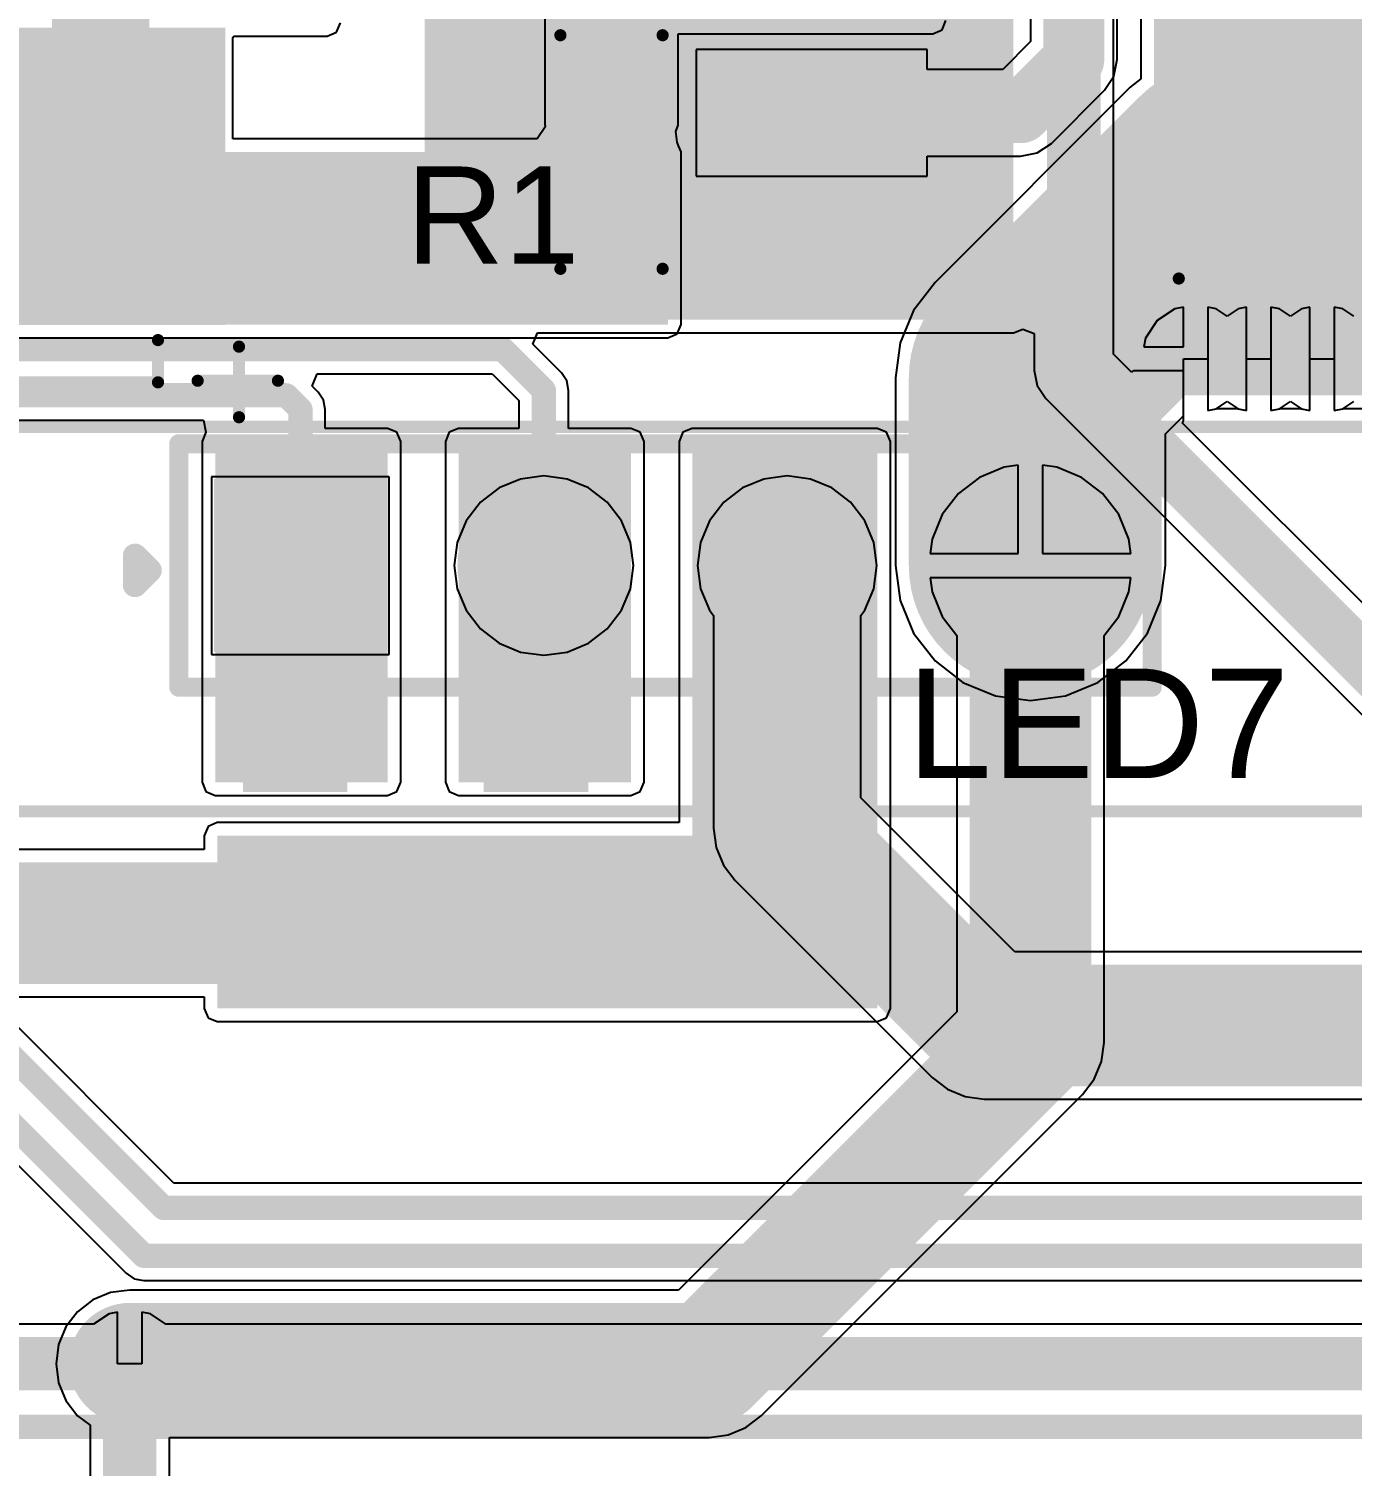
# Model space of a CAD drawing. Header units: millimetres. Extents: x -0.26 to 4.68, y -0.29 to 2.93.
# Drawn here: x 1.983 to 2.527, y 1.85 to 2.441 of the extents above; entities that cross this region are included whole.
import ezdxf

# ---------------------------------------------------------------- set-up
doc = ezdxf.new("R2010")
doc.units = ezdxf.units.MM
doc.header["$MEASUREMENT"] = 0
for name, color, linetype in [('BottomLayer', 5, 'Continuous'), ('BottomPaste', 16, 'Continuous'), ('BottomSolder', 6, 'Continuous'), ('Mechanical1', 6, 'Continuous'), ('MultiLayer', 9, 'Continuous'), ('PadHoleLayer', 156, 'Continuous'), ('TopLayer', 1, 'Continuous'), ('TopOverlay', 2, 'Continuous'), ('TopPaste', 8, 'Continuous'), ('TopSolder', 216, 'Continuous'), ('ViaHoleLayer', 16, 'Continuous')]:
    doc.layers.add(name, color=color, linetype=linetype)
doc.styles.add('Arial', font='', dxfattribs={"height": 0.2})
doc.styles.get('Arial').set_extended_font_data('Arial')

# ---------------------------------------------------------------- blocks, each defined once
blk = doc.blocks.new('DDPAK_31')
at = {"layer": 'TopLayer'}
for points in [[(-0.2126, 0.32648), (0.2126, 0.32648), (0.2126, 0.05128), (-0.2126, 0.05128)], [(-0.15492, -0.14636), (-0.1128, -0.14636), (-0.1128, -0.2314), (-0.15492, -0.2314)], [(-0.08799, -0.14636), (-0.04587, -0.14636), (-0.04587, -0.2314), (-0.08799, -0.2314)], [(-0.02106, -0.14636), (0.02106, -0.14636), (0.02106, -0.2314), (-0.02106, -0.2314)], [(0.04587, -0.14636), (0.08799, -0.14636), (0.08799, -0.2314), (0.04587, -0.2314)], [(0.1128, -0.14636), (0.15492, -0.14636), (0.15492, -0.2314), (0.1128, -0.2314)]]:
    blk.add_hatch(color=1, dxfattribs=at).paths.add_polyline_path(points)
at = {"layer": 'TopPaste'}
for points in [[(-0.2126, 0.32648), (0.2126, 0.32648), (0.2126, 0.05128), (-0.2126, 0.05128)], [(-0.15492, -0.14636), (-0.1128, -0.14636), (-0.1128, -0.2314), (-0.15492, -0.2314)], [(-0.08799, -0.14636), (-0.04587, -0.14636), (-0.04587, -0.2314), (-0.08799, -0.2314)], [(-0.02106, -0.14636), (0.02106, -0.14636), (0.02106, -0.2314), (-0.02106, -0.2314)], [(0.04587, -0.14636), (0.08799, -0.14636), (0.08799, -0.2314), (0.04587, -0.2314)], [(0.1128, -0.14636), (0.15492, -0.14636), (0.15492, -0.2314), (0.1128, -0.2314)]]:
    blk.add_hatch(color=8, dxfattribs=at).paths.add_polyline_path(points)
at = {"layer": 'TopSolder'}
for points in [[(-0.21457, 0.32844), (0.21457, 0.32844), (0.21457, 0.04931), (-0.21457, 0.04931)], [(-0.15689, -0.14439), (-0.11083, -0.14439), (-0.11083, -0.23337), (-0.15689, -0.23337)], [(-0.08996, -0.14439), (-0.0439, -0.14439), (-0.0439, -0.23337), (-0.08996, -0.23337)], [(-0.02303, -0.14439), (0.02303, -0.14439), (0.02303, -0.23337), (-0.02303, -0.23337)], [(0.0439, -0.14439), (0.08996, -0.14439), (0.08996, -0.23337), (0.0439, -0.23337)], [(0.11083, -0.14439), (0.15689, -0.14439), (0.15689, -0.23337), (0.11083, -0.23337)]]:
    blk.add_hatch(color=216, dxfattribs=at).paths.add_polyline_path(points)
at = {"layer": 'TopOverlay'}
for points, const_width in [([(0.202, 0.35), (-0.202, 0.35)], 0.005), ([(-0.202, 0.332), (-0.202, 0.35)], 0.005), ([(0.202, 0.332), (0.202, 0.35)], 0.005), ([(0.202, 0.35), (0.202, 0.35)], 0.005), ([(-0.202, -0.038), (-0.202, 0.047)], 0.005), ([(0.202, -0.038), (0.202, 0.047)], 0.005), ([(0.202, -0.038), (-0.202, -0.038)], 0.005), ([(-0.162, -0.191), (-0.167, -0.186)], 0.01), ([(-0.167, -0.196), (-0.167, -0.186)], 0.01), ([(-0.167, -0.196), (-0.162, -0.191)], 0.01)]:
    blk.add_lwpolyline(points, dxfattribs=dict(at, const_width=const_width))
for points, const_width in [([(-0.20325, 0.35, 1), (-0.20075, 0.35, 1)], 0.0025), ([(-0.20325, 0.35, 1), (-0.20075, 0.35, 1)], 0.0025), ([(0.20075, 0.35, 1), (0.20325, 0.35, 1)], 0.0025), ([(0.20075, 0.35, 1), (0.20325, 0.35, 1)], 0.0025), ([(0.20075, 0.35, 1), (0.20325, 0.35, 1)], 0.0025), ([(0.20075, 0.35, 1), (0.20325, 0.35, 1)], 0.0025), ([(-0.20325, 0.332, 1), (-0.20075, 0.332, 1)], 0.0025), ([(0.20075, 0.332, 1), (0.20325, 0.332, 1)], 0.0025), ([(-0.20325, 0.047, 1), (-0.20075, 0.047, 1)], 0.0025), ([(0.20075, 0.047, 1), (0.20325, 0.047, 1)], 0.0025), ([(-0.20325, -0.038, 1), (-0.20075, -0.038, 1)], 0.0025), ([(-0.20325, -0.038, 1), (-0.20075, -0.038, 1)], 0.0025), ([(0.20075, -0.038, 1), (0.20325, -0.038, 1)], 0.0025), ([(0.20075, -0.038, 1), (0.20325, -0.038, 1)], 0.0025), ([(-0.1695, -0.186, 1), (-0.1645, -0.186, 1)], 0.005), ([(-0.1695, -0.186, 1), (-0.1645, -0.186, 1)], 0.005), ([(-0.1645, -0.191, 1), (-0.1595, -0.191, 1)], 0.005), ([(-0.1645, -0.191, 1), (-0.1595, -0.191, 1)], 0.005), ([(-0.1695, -0.196, 1), (-0.1645, -0.196, 1)], 0.005), ([(-0.1695, -0.196, 1), (-0.1645, -0.196, 1)], 0.005)]:
    blk.add_lwpolyline(points, format="xyb", close=True, dxfattribs=dict(at, const_width=const_width))
blk = doc.blocks.new('R___0603_B_47')
at = {"layer": 'BottomLayer'}
for points in [[(-0.045, -0.0175), (-0.045, 0.0175), (-0.015, 0.0175), (-0.015, -0.0175)], [(0.015, -0.0175), (0.015, 0.0175), (0.045, 0.0175), (0.045, -0.0175)]]:
    blk.add_hatch(color=5, dxfattribs=at).paths.add_polyline_path(points)
at = {"layer": 'BottomPaste'}
for points in [[(-0.045, -0.0175), (-0.045, 0.0175), (-0.015, 0.0175), (-0.015, -0.0175)], [(0.015, -0.0175), (0.015, 0.0175), (0.045, 0.0175), (0.045, -0.0175)]]:
    blk.add_hatch(color=16, dxfattribs=at).paths.add_polyline_path(points)
at = {"layer": 'BottomSolder'}
for points in [[(-0.049, -0.0215), (-0.049, 0.0215), (-0.011, 0.0215), (-0.011, -0.0215)], [(0.011, -0.0215), (0.011, 0.0215), (0.049, 0.0215), (0.049, -0.0215)]]:
    blk.add_hatch(color=6, dxfattribs=at).paths.add_polyline_path(points)
blk = doc.blocks.new('R___0603_B_48')
at = {"layer": 'BottomLayer'}
for points in [[(-0.045, -0.0175), (-0.045, 0.0175), (-0.015, 0.0175), (-0.015, -0.0175)], [(0.015, -0.0175), (0.015, 0.0175), (0.045, 0.0175), (0.045, -0.0175)]]:
    blk.add_hatch(color=5, dxfattribs=at).paths.add_polyline_path(points)
at = {"layer": 'BottomPaste'}
for points in [[(-0.045, -0.0175), (-0.045, 0.0175), (-0.015, 0.0175), (-0.015, -0.0175)], [(0.015, -0.0175), (0.015, 0.0175), (0.045, 0.0175), (0.045, -0.0175)]]:
    blk.add_hatch(color=16, dxfattribs=at).paths.add_polyline_path(points)
at = {"layer": 'BottomSolder'}
for points in [[(-0.049, -0.0215), (-0.049, 0.0215), (-0.011, 0.0215), (-0.011, -0.0215)], [(0.011, -0.0215), (0.011, 0.0215), (0.049, 0.0215), (0.049, -0.0215)]]:
    blk.add_hatch(color=6, dxfattribs=at).paths.add_polyline_path(points)
blk = doc.blocks.new('R___0603_82')
at = {"layer": 'TopLayer'}
for points in [[(-0.015, 0.0175), (-0.015, -0.0175), (-0.045, -0.0175), (-0.045, 0.0175)], [(0.045, 0.0175), (0.045, -0.0175), (0.015, -0.0175), (0.015, 0.0175)]]:
    blk.add_hatch(color=1, dxfattribs=at).paths.add_polyline_path(points)
at = {"layer": 'TopPaste'}
for points in [[(-0.015, 0.0175), (-0.015, -0.0175), (-0.045, -0.0175), (-0.045, 0.0175)], [(0.045, 0.0175), (0.045, -0.0175), (0.015, -0.0175), (0.015, 0.0175)]]:
    blk.add_hatch(color=8, dxfattribs=at).paths.add_polyline_path(points)
at = {"layer": 'TopSolder'}
for points in [[(-0.011, 0.0215), (-0.011, -0.0215), (-0.049, -0.0215), (-0.049, 0.0215)], [(0.049, 0.0215), (0.049, -0.0215), (0.011, -0.0215), (0.011, 0.0215)]]:
    blk.add_hatch(color=216, dxfattribs=at).paths.add_polyline_path(points)
at = {"layer": 'TopOverlay', "const_width": 0.005}
for points in [[(0.048, 0.021), (-0.048, 0.021)], [(-0.048, -0.021), (-0.048, 0.021)], [(0.048, -0.021), (0.048, 0.021)], [(0.048, -0.021), (-0.048, -0.021)]]:
    blk.add_lwpolyline(points, dxfattribs=at)
at = {"layer": 'TopOverlay', "const_width": 0.0025}
for points in [[(-0.04925, 0.021, 1), (-0.04675, 0.021, 1)], [(-0.04925, 0.021, 1), (-0.04675, 0.021, 1)], [(0.04675, 0.021, 1), (0.04925, 0.021, 1)], [(0.04675, 0.021, 1), (0.04925, 0.021, 1)], [(-0.04925, -0.021, 1), (-0.04675, -0.021, 1)], [(-0.04925, -0.021, 1), (-0.04675, -0.021, 1)], [(0.04675, -0.021, 1), (0.04925, -0.021, 1)], [(0.04675, -0.021, 1), (0.04925, -0.021, 1)]]:
    blk.add_lwpolyline(points, format="xyb", close=True, dxfattribs=at)
blk = doc.blocks.new('ZIO_101954_95')
at = {"layer": 'BottomLayer'}
blk.add_hatch(color=5, dxfattribs=at).paths.add_polyline_path([(-0.1815, 0.0315), (-0.1185, 0.0315), (-0.1185, -0.0315), (-0.1815, -0.0315)])
h = blk.add_hatch(color=5, dxfattribs=at)
edge = h.paths.add_edge_path()
edge.add_arc((-0.05, 0), 0.0315, 0, 360)
h = blk.add_hatch(color=5, dxfattribs=at)
edge = h.paths.add_edge_path()
edge.add_arc((0.05, 0), 0.0315, 0, 360)
h = blk.add_hatch(color=5, dxfattribs=at)
edge = h.paths.add_edge_path()
edge.add_arc((0.15, 0), 0.0315, 0, 360)
at = {"layer": 'BottomSolder'}
blk.add_hatch(color=6, dxfattribs=at).paths.add_polyline_path([(-0.1855, 0.0355), (-0.1145, 0.0355), (-0.1145, -0.0355), (-0.1855, -0.0355)])
h = blk.add_hatch(color=6, dxfattribs=at)
edge = h.paths.add_edge_path()
edge.add_arc((-0.05, 0), 0.0355, 0, 360)
h = blk.add_hatch(color=6, dxfattribs=at)
edge = h.paths.add_edge_path()
edge.add_arc((0.05, 0), 0.0355, 0, 360)
h = blk.add_hatch(color=6, dxfattribs=at)
edge = h.paths.add_edge_path()
edge.add_arc((0.15, 0), 0.0355, 0, 360)
at = {"layer": 'MultiLayer'}
blk.add_hatch(color=9, dxfattribs=at).paths.add_polyline_path([(-0.1815, 0.0315), (-0.1185, 0.0315), (-0.1185, -0.0315), (-0.1815, -0.0315)])
h = blk.add_hatch(color=9, dxfattribs=at)
edge = h.paths.add_edge_path()
edge.add_arc((-0.05, 0), 0.0315, 0, 360)
h = blk.add_hatch(color=9, dxfattribs=at)
edge = h.paths.add_edge_path()
edge.add_arc((0.05, 0), 0.0315, 0, 360)
h = blk.add_hatch(color=9, dxfattribs=at)
edge = h.paths.add_edge_path()
edge.add_arc((0.15, 0), 0.0315, 0, 360)
at = {"layer": 'PadHoleLayer'}
h = blk.add_hatch(color=156, dxfattribs=at)
edge = h.paths.add_edge_path()
edge.add_arc((-0.15, 0), 0.0187, 0, 360)
h = blk.add_hatch(color=156, dxfattribs=at)
edge = h.paths.add_edge_path()
edge.add_arc((-0.05, 0), 0.0187, 0, 360)
h = blk.add_hatch(color=156, dxfattribs=at)
edge = h.paths.add_edge_path()
edge.add_arc((0.05, 0), 0.0187, 0, 360)
h = blk.add_hatch(color=156, dxfattribs=at)
edge = h.paths.add_edge_path()
edge.add_arc((0.15, 0), 0.0187, 0, 360)
at = {"layer": 'TopLayer'}
blk.add_hatch(color=1, dxfattribs=at).paths.add_polyline_path([(-0.1815, 0.0315), (-0.1185, 0.0315), (-0.1185, -0.0315), (-0.1815, -0.0315)])
h = blk.add_hatch(color=1, dxfattribs=at)
edge = h.paths.add_edge_path()
edge.add_arc((-0.05, 0), 0.0315, 0, 360)
h = blk.add_hatch(color=1, dxfattribs=at)
edge = h.paths.add_edge_path()
edge.add_arc((0.05, 0), 0.0315, 0, 360)
h = blk.add_hatch(color=1, dxfattribs=at)
edge = h.paths.add_edge_path()
edge.add_arc((0.15, 0), 0.0315, 0, 360)
at = {"layer": 'TopSolder'}
blk.add_hatch(color=216, dxfattribs=at).paths.add_polyline_path([(-0.1855, 0.0355), (-0.1145, 0.0355), (-0.1145, -0.0355), (-0.1855, -0.0355)])
h = blk.add_hatch(color=216, dxfattribs=at)
edge = h.paths.add_edge_path()
edge.add_arc((-0.05, 0), 0.0355, 0, 360)
h = blk.add_hatch(color=216, dxfattribs=at)
edge = h.paths.add_edge_path()
edge.add_arc((0.05, 0), 0.0355, 0, 360)
h = blk.add_hatch(color=216, dxfattribs=at)
edge = h.paths.add_edge_path()
edge.add_arc((0.15, 0), 0.0355, 0, 360)
at = {"layer": 'Mechanical1', "const_width": 0.005}
blk.add_lwpolyline([(-0.719, 0.057), (0.719, 0.057)], dxfattribs=at)
at = {"layer": 'TopOverlay'}
for points, const_width in [([(-0.2, 0.05), (0.2, 0.05)], 0.00787), ([(-0.2, -0.05), (-0.2, 0.05)], 0.00787), ([(0.2, -0.05), (0.2, 0.05)], 0.00787), ([(-0.218, -0.008), (-0.218, 0.004)], 0.01), ([(-0.218, 0.004), (-0.212, -0.002)], 0.01), ([(-0.218, -0.008), (-0.212, -0.002)], 0.01), ([(-0.2, -0.05), (0.2, -0.05)], 0.00787), ([(-0.156, -0.066), (-0.15, -0.06)], 0.01), ([(-0.15, -0.06), (-0.144, -0.066)], 0.01), ([(-0.156, -0.066), (-0.144, -0.066)], 0.01)]:
    blk.add_lwpolyline(points, dxfattribs=dict(at, const_width=const_width))
for points, const_width in [([(-0.20197, 0.05, 1), (-0.19803, 0.05, 1)], 0.00394), ([(-0.20197, 0.05, 1), (-0.19803, 0.05, 1)], 0.00394), ([(0.19803, 0.05, 1), (0.20197, 0.05, 1)], 0.00394), ([(0.19803, 0.05, 1), (0.20197, 0.05, 1)], 0.00394), ([(-0.2205, 0.004, 1), (-0.2155, 0.004, 1)], 0.005), ([(-0.2205, 0.004, 1), (-0.2155, 0.004, 1)], 0.005), ([(-0.2145, -0.002, 1), (-0.2095, -0.002, 1)], 0.005), ([(-0.2145, -0.002, 1), (-0.2095, -0.002, 1)], 0.005), ([(-0.2205, -0.008, 1), (-0.2155, -0.008, 1)], 0.005), ([(-0.2205, -0.008, 1), (-0.2155, -0.008, 1)], 0.005), ([(-0.20197, -0.05, 1), (-0.19803, -0.05, 1)], 0.00394), ([(-0.20197, -0.05, 1), (-0.19803, -0.05, 1)], 0.00394), ([(0.19803, -0.05, 1), (0.20197, -0.05, 1)], 0.00394), ([(0.19803, -0.05, 1), (0.20197, -0.05, 1)], 0.00394), ([(-0.1525, -0.06, 1), (-0.1475, -0.06, 1)], 0.005), ([(-0.1525, -0.06, 1), (-0.1475, -0.06, 1)], 0.005), ([(-0.1585, -0.066, 1), (-0.1535, -0.066, 1)], 0.005), ([(-0.1585, -0.066, 1), (-0.1535, -0.066, 1)], 0.005), ([(-0.1465, -0.066, 1), (-0.1415, -0.066, 1)], 0.005), ([(-0.1465, -0.066, 1), (-0.1415, -0.066, 1)], 0.005)]:
    blk.add_lwpolyline(points, format="xyb", close=True, dxfattribs=dict(at, const_width=const_width))
blk = doc.blocks.new('1_5_____RGB_OLED_97')
at = {"layer": 'Mechanical1', "const_width": 0.005}
blk.add_lwpolyline([(0.74, 0.11), (0.74, -1.666)], dxfattribs=at)
blk = doc.blocks.new('C____D_193')
at = {"layer": 'TopLayer'}
for points in [[(-0.16732, 0.05709), (-0.07283, 0.05709), (-0.07283, -0.05709), (-0.16732, -0.05709)], [(0.07283, 0.05709), (0.16732, 0.05709), (0.16732, -0.05709), (0.07283, -0.05709)]]:
    blk.add_hatch(color=1, dxfattribs=at).paths.add_polyline_path(points)
at = {"layer": 'TopPaste'}
for points in [[(-0.16732, 0.05709), (-0.07283, 0.05709), (-0.07283, -0.05709), (-0.16732, -0.05709)], [(0.07283, 0.05709), (0.16732, 0.05709), (0.16732, -0.05709), (0.07283, -0.05709)]]:
    blk.add_hatch(color=8, dxfattribs=at).paths.add_polyline_path(points)
at = {"layer": 'TopSolder'}
for points in [[(-0.17132, 0.06109), (-0.06883, 0.06109), (-0.06883, -0.06109), (-0.17132, -0.06109)], [(0.06883, 0.06109), (0.17132, 0.06109), (0.17132, -0.06109), (0.06883, -0.06109)]]:
    blk.add_hatch(color=216, dxfattribs=at).paths.add_polyline_path(points)
at = {"layer": 'TopOverlay', "const_width": 0.005}
for points in [[(-0.177, 0.099), (-0.177, 0.07)], [(-0.16, 0.084), (-0.193, 0.084)], [(-0.1437, 0.08465), (-0.1437, 0.0673)], [(0.1437, 0.08465), (-0.1437, 0.08465)], [(0.1437, 0.08465), (0.1437, 0.0673)], [(-0.1437, -0.0673), (-0.1437, -0.08465)], [(0.1437, -0.0673), (0.1437, -0.08465)], [(0.1437, -0.08465), (-0.1437, -0.08465)]]:
    blk.add_lwpolyline(points, dxfattribs=at)
at = {"layer": 'TopOverlay', "const_width": 0.0025}
for points in [[(-0.17825, 0.099, 1), (-0.17575, 0.099, 1)], [(-0.19425, 0.084, 1), (-0.19175, 0.084, 1)], [(-0.16125, 0.084, 1), (-0.15875, 0.084, 1)], [(-0.14495, 0.08465, 1), (-0.14245, 0.08465, 1)], [(-0.14495, 0.08465, 1), (-0.14245, 0.08465, 1)], [(0.14245, 0.08465, 1), (0.14495, 0.08465, 1)], [(0.14245, 0.08465, 1), (0.14495, 0.08465, 1)], [(-0.17825, 0.07, 1), (-0.17575, 0.07, 1)], [(-0.14495, 0.0673, 1), (-0.14245, 0.0673, 1)], [(0.14245, 0.0673, 1), (0.14495, 0.0673, 1)], [(-0.14495, -0.0673, 1), (-0.14245, -0.0673, 1)], [(0.14245, -0.0673, 1), (0.14495, -0.0673, 1)], [(-0.14495, -0.08465, 1), (-0.14245, -0.08465, 1)], [(-0.14495, -0.08465, 1), (-0.14245, -0.08465, 1)], [(0.14245, -0.08465, 1), (0.14495, -0.08465, 1)], [(0.14245, -0.08465, 1), (0.14495, -0.08465, 1)]]:
    blk.add_lwpolyline(points, format="xyb", close=True, dxfattribs=at)

msp = doc.modelspace()

# ---------------------------------------------------------------- hatches: boundary and pattern name
at = {"layer": 'BottomLayer'}
for points in [[(2.146, 2.321), (2.388, 2.321), (2.388, 2.556), (2.146, 2.556)], [(2.06, 2.13095), (2.13082, 2.13095), (2.13082, 2.27095), (2.06, 2.27095)], [(2.16, 2.13095), (2.23082, 2.13095), (2.23082, 2.27095), (2.16, 2.27095)], [(2.256, 2.05495), (2.332, 2.05495), (2.332, 2.27095), (2.256, 2.27095)], [(2.06082, 2.038), (2.332, 2.038), (2.332, 2.10895), (2.06082, 2.10895)]]:
    msp.add_hatch(color=5, dxfattribs=at).paths.add_polyline_path(points)
h = msp.add_hatch(color=5, dxfattribs=at)
edge = h.paths.add_edge_path()
edge.add_arc((2.46282, 2.30495), 0.01181, 0, 360)
h = msp.add_hatch(color=5, dxfattribs=at)
edge = h.paths.add_edge_path()
edge.add_arc((2.48882, 2.30495), 0.01181, 0, 360)
h = msp.add_hatch(color=5, dxfattribs=at)
edge = h.paths.add_edge_path()
edge.add_arc((2.51482, 2.30495), 0.01181, 0, 360)
h = msp.add_hatch(color=5, dxfattribs=at)
edge = h.paths.add_edge_path()
edge.add_arc((2.02482, 1.89195), 0.01181, 0, 360)
at = {"layer": 'BottomSolder'}
h = msp.add_hatch(color=6, dxfattribs=at)
edge = h.paths.add_edge_path()
edge.add_arc((2.46282, 2.30495), 0.00591, 0, 360)
h = msp.add_hatch(color=6, dxfattribs=at)
edge = h.paths.add_edge_path()
edge.add_arc((2.48882, 2.30495), 0.00591, 0, 360)
h = msp.add_hatch(color=6, dxfattribs=at)
edge = h.paths.add_edge_path()
edge.add_arc((2.51482, 2.30495), 0.00591, 0, 360)
h = msp.add_hatch(color=6, dxfattribs=at)
edge = h.paths.add_edge_path()
edge.add_arc((2.02482, 1.89195), 0.00591, 0, 360)
at = {"layer": 'TopLayer'}
for points in [[(2.44582, 2.29), (2.82182, 2.29), (2.82182, 2.79895), (2.44582, 2.79895)], [(2.20082, 2.40095), (2.24482, 2.40095), (2.24482, 2.46395), (2.20082, 2.46395)], [(2.06182, 2.43695), (1.909, 2.43695), (1.909, 2.32295), (2.06182, 2.32295)], [(1.909, 2.319), (2.246, 2.319), (2.246, 2.39), (1.909, 2.39)]]:
    msp.add_hatch(color=1, dxfattribs=at).paths.add_polyline_path(points)
h = msp.add_hatch(color=1, dxfattribs=at)
edge = h.paths.add_edge_path()
edge.add_arc((2.46282, 2.30495), 0.01181, 0, 360)
h = msp.add_hatch(color=1, dxfattribs=at)
edge = h.paths.add_edge_path()
edge.add_arc((2.48882, 2.30495), 0.01181, 0, 360)
h = msp.add_hatch(color=1, dxfattribs=at)
edge = h.paths.add_edge_path()
edge.add_arc((2.51482, 2.30495), 0.01181, 0, 360)
h = msp.add_hatch(color=1, dxfattribs=at)
edge = h.paths.add_edge_path()
edge.add_arc((2.02482, 1.89195), 0.01181, 0, 360)
at = {"layer": 'TopSolder'}
h = msp.add_hatch(color=216, dxfattribs=at)
edge = h.paths.add_edge_path()
edge.add_arc((2.46282, 2.30495), 0.00591, 0, 360)
h = msp.add_hatch(color=216, dxfattribs=at)
edge = h.paths.add_edge_path()
edge.add_arc((2.48882, 2.30495), 0.00591, 0, 360)
h = msp.add_hatch(color=216, dxfattribs=at)
edge = h.paths.add_edge_path()
edge.add_arc((2.51482, 2.30495), 0.00591, 0, 360)
h = msp.add_hatch(color=216, dxfattribs=at)
edge = h.paths.add_edge_path()
edge.add_arc((2.02482, 1.89195), 0.00591, 0, 360)
at = {"layer": 'ViaHoleLayer'}
h = msp.add_hatch(color=16, dxfattribs=at)
edge = h.paths.add_edge_path()
edge.add_arc((2.46282, 2.30495), 0.00591, 0, 360)
h = msp.add_hatch(color=16, dxfattribs=at)
edge = h.paths.add_edge_path()
edge.add_arc((2.48882, 2.30495), 0.00591, 0, 360)
h = msp.add_hatch(color=16, dxfattribs=at)
edge = h.paths.add_edge_path()
edge.add_arc((2.51482, 2.30495), 0.00591, 0, 360)
h = msp.add_hatch(color=16, dxfattribs=at)
edge = h.paths.add_edge_path()
edge.add_arc((2.02482, 1.89195), 0.00591, 0, 360)

# ---------------------------------------------------------------- linework, layer by layer
at = {"layer": 'BottomLayer'}
for p, q in [((2.42914, 2.30693), (2.42914, 2.46979)), ((2.45431, 2.32549), (2.4471, 2.32067)), ((2.45782, 2.32619), (2.45431, 2.32549)), ((2.45782, 2.30995), (2.45782, 2.32619)), ((2.47133, 2.32549), (2.46782, 2.32619)), ((2.46782, 2.32619), (2.46782, 2.30495)), ((2.47582, 2.32249), (2.47133, 2.32549)), ((2.48031, 2.32549), (2.47582, 2.32249)), ((2.48382, 2.32619), (2.48031, 2.32549)), ((2.48382, 2.30495), (2.48382, 2.32619)), ((2.49733, 2.32549), (2.49382, 2.32619)), ((2.49382, 2.32619), (2.49382, 2.30495)), ((2.50182, 2.32249), (2.49733, 2.32549)), ((2.50631, 2.32549), (2.50182, 2.32249)), ((2.50982, 2.32619), (2.50631, 2.32549)), ((2.50982, 2.30495), (2.50982, 2.32619)), ((2.52333, 2.32549), (2.51982, 2.32619)), ((2.51982, 2.32619), (2.51982, 2.30495)), ((2.52782, 2.32249), (2.52333, 2.32549)), ((2.388, 2.31559), (2.39183, 2.31717)), ((2.39183, 2.31717), (2.39651, 2.31541)), ((2.4471, 2.32067), (2.44228, 2.31346)), ((2.19045, 2.31097), (2.19236, 2.31559)), ((2.20221, 2.29921), (2.19045, 2.31097)), ((2.19236, 2.31559), (2.388, 2.31559)), ((2.39651, 2.31541), (2.39651, 2.30018)), ((2.44228, 2.31346), (2.44158, 2.30995)), ((2.43657, 2.2995), (2.42914, 2.30693)), ((2.44158, 2.30995), (2.45782, 2.30995)), ((2.46782, 2.30495), (2.46782, 2.2837)), ((2.48382, 2.2837), (2.48382, 2.30495)), ((2.49382, 2.30495), (2.49382, 2.2837)), ((2.50982, 2.2837), (2.50982, 2.30495)), ((2.51982, 2.30495), (2.51982, 2.2837)), ((2.09976, 2.29375), (2.10183, 2.29875)), ((2.10183, 2.29875), (2.17383, 2.29875)), ((2.17383, 2.29875), (2.1848, 2.28778)), ((2.20442, 2.2959), (2.20221, 2.29921)), ((2.39651, 2.30018), (2.39775, 2.29393)), ((2.43741, 2.29995), (2.43657, 2.2995)), ((2.45782, 2.29995), (2.43741, 2.29995)), ((2.45782, 2.27953), (2.45782, 2.29995)), ((2.10221, 2.2913), (2.09976, 2.29375)), ((2.20519, 2.292), (2.20442, 2.2959)), ((2.39775, 2.29393), (2.40129, 2.28864)), ((2.10442, 2.28799), (2.10221, 2.2913)), ((2.10519, 2.28409), (2.10442, 2.28799)), ((2.1848, 2.28778), (2.1848, 2.27636)), ((2.20519, 2.27636), (2.20519, 2.292)), ((2.40129, 2.28864), (2.65769, 2.03224)), ((2.47133, 2.2844), (2.47582, 2.2874)), ((2.47582, 2.2874), (2.48031, 2.2844)), ((2.49733, 2.2844), (2.50182, 2.2874)), ((2.50182, 2.2874), (2.50631, 2.2844)), ((2.52333, 2.2844), (2.52782, 2.2874)), ((2.10519, 2.27636), (2.10519, 2.28409)), ((2.46782, 2.2837), (2.47133, 2.2844)), ((2.48031, 2.2844), (2.48382, 2.2837)), ((2.49382, 2.2837), (2.49733, 2.2844)), ((2.50631, 2.2844), (2.50982, 2.2837)), ((2.51982, 2.2837), (2.52333, 2.2844)), ((1.65574, 2.27975), (2.05512, 2.27975)), ((2.05617, 2.27478), (2.05459, 2.27095)), ((2.05512, 2.27975), (2.05617, 2.27478)), ((2.13082, 2.27636), (2.10519, 2.27636)), ((2.13465, 2.27478), (2.13082, 2.27636)), ((2.13623, 2.27095), (2.13465, 2.27478)), ((2.15617, 2.27478), (2.15459, 2.27095)), ((2.16, 2.27636), (2.15617, 2.27478)), ((2.1848, 2.27636), (2.16, 2.27636)), ((2.23082, 2.27636), (2.20519, 2.27636)), ((2.23465, 2.27478), (2.23082, 2.27636)), ((2.23623, 2.27095), (2.23465, 2.27478)), ((2.25217, 2.27478), (2.25059, 2.27095)), ((2.256, 2.27636), (2.25217, 2.27478)), ((2.332, 2.27636), (2.256, 2.27636)), ((2.33583, 2.27478), (2.332, 2.27636)), ((2.33741, 2.27095), (2.33583, 2.27478)), ((2.45737, 2.2787), (2.45782, 2.27953)), ((2.68554, 2.05054), (2.45737, 2.2787)), ((2.05459, 2.27095), (2.05459, 2.13095)), ((2.13623, 2.13095), (2.13623, 2.27095)), ((2.15459, 2.27095), (2.15459, 2.13095)), ((2.23623, 2.13095), (2.23623, 2.27095)), ((2.25059, 2.27095), (2.25059, 2.11436)), ((2.33741, 2.10895), (2.33741, 2.27095)), ((2.38417, 2.26042), (2.37407, 2.25624)), ((2.39, 2.26119), (2.38417, 2.26042)), ((2.39, 2.225), (2.39, 2.26119)), ((2.40583, 2.26042), (2.4, 2.26119)), ((2.4, 2.26119), (2.4, 2.225)), ((2.41593, 2.25624), (2.40583, 2.26042)), ((2.37407, 2.25624), (2.3654, 2.24959)), ((2.42459, 2.24959), (2.41593, 2.25624)), ((2.3654, 2.24959), (2.35875, 2.24092)), ((2.43125, 2.24092), (2.42459, 2.24959)), ((2.35875, 2.24092), (2.35457, 2.23083)), ((2.43543, 2.23083), (2.43125, 2.24092)), ((2.35457, 2.23083), (2.3538, 2.225)), ((2.43619, 2.225), (2.43543, 2.23083)), ((2.3538, 2.225), (2.39, 2.225)), ((2.4, 2.225), (2.43619, 2.225)), ((2.43619, 2.215), (2.3538, 2.215)), ((2.3538, 2.215), (2.35457, 2.20916)), ((2.43543, 2.20916), (2.43619, 2.215)), ((2.35457, 2.20916), (2.35875, 2.19907)), ((2.43125, 2.19907), (2.43543, 2.20916)), ((2.35875, 2.19907), (2.36474, 2.19127)), ((2.42526, 2.19127), (2.43125, 2.19907)), ((2.36474, 2.19127), (2.36474, 2.03653)), ((2.42526, 2.024), (2.42526, 2.19127)), ((2.05459, 2.13095), (2.05617, 2.12712)), ((2.05617, 2.12712), (2.06, 2.12554)), ((2.13082, 2.12554), (2.13465, 2.12712)), ((2.13465, 2.12712), (2.13623, 2.13095)), ((2.15459, 2.13095), (2.15617, 2.12712)), ((2.15617, 2.12712), (2.16, 2.12554)), ((2.23082, 2.12554), (2.23465, 2.12712)), ((2.23465, 2.12712), (2.23623, 2.13095)), ((2.06, 2.12554), (2.13082, 2.12554)), ((2.16, 2.12554), (2.23082, 2.12554)), ((2.057, 2.11278), (2.05541, 2.10895)), ((2.06082, 2.11436), (2.057, 2.11278)), ((2.25059, 2.11436), (2.06082, 2.11436)), ((2.05541, 2.10895), (2.05541, 2.10326)), ((2.33741, 2.038), (2.33741, 2.10895)), ((2.05541, 2.10326), (1.946, 2.10326)), ((1.95853, 2.04274), (2.05541, 2.04274)), ((2.05541, 2.04274), (2.05541, 2.038)), ((2.05541, 2.038), (2.057, 2.03417)), ((2.057, 2.03417), (2.06082, 2.03259)), ((2.06082, 2.03259), (2.332, 2.03259)), ((2.36474, 2.03653), (2.25041, 1.92221)), ((2.332, 2.03259), (2.33583, 2.03417)), ((2.33583, 2.03417), (2.33741, 2.038)), ((2.42423, 2.01617), (2.42526, 2.024)), ((2.42526, 2.024), (2.42526, 2.024)), ((2.4212, 2.00887), (2.42423, 2.01617)), ((2.4164, 2.0026), (2.4212, 2.00887)), ((2.28434, 1.87055), (2.41639, 2.0026)), ((2.41639, 2.0026), (2.4164, 2.0026)), ((2.01699, 1.92118), (2.00969, 1.91815)), ((2.02482, 1.92221), (2.01699, 1.92118)), ((2.25041, 1.92221), (2.02482, 1.92221)), ((2.00969, 1.91815), (2.00343, 1.91334)), ((2.00343, 1.91334), (1.99862, 1.90708)), ((1.99862, 1.90708), (1.99559, 1.89978)), ((1.99559, 1.89978), (1.99456, 1.89195)), ((1.99456, 1.89195), (1.99559, 1.88412)), ((1.99559, 1.88412), (1.99862, 1.87682)), ((1.99862, 1.87682), (2.00343, 1.87055)), ((2.00343, 1.87055), (2.00851, 1.86665)), ((2.27808, 1.86574), (2.28434, 1.87055)), ((2.00851, 1.86665), (2.00851, 1.80979)), ((2.04114, 1.80979), (2.04114, 1.86169)), ((2.04114, 1.86169), (2.26295, 1.86169)), ((2.26295, 1.86169), (2.27078, 1.86272)), ((2.27078, 1.86272), (2.27808, 1.86574))]:
    msp.add_line(p, q, dxfattribs=at)
for points, const_width in [([(2.343, 2.385), (2.343, 2.59595)], 0.04), ([(2.41282, 2.30018), (2.41282, 2.47395)], 0.022), ([(2.30095, 2.34295), (2.343, 2.385)], 0.04), ([(1.266, 2.34195), (2.30095, 2.34195)], 0.04), ([(1.52682, 2.30895), (2.17805, 2.30895)], 0.01), ([(2.17805, 2.30895), (2.195, 2.292)], 0.01), ([(2.41282, 2.30018), (2.674, 2.039)], 0.022), ([(1.54482, 2.28995), (2.08914, 2.28995)], 0.01), ([(2.08914, 2.28995), (2.095, 2.28409)], 0.01), ([(2.195, 2.22), (2.195, 2.292)], 0.01), ([(2.095, 2.22), (2.095, 2.28409)], 0.01), ([(2.395, 2.024), (2.395, 2.22)], 0.05), ([(2.07987, 2.073), (2.09282, 2.08595)], 0.04), ([(1.946, 2.073), (2.07987, 2.073)], 0.05), ([(2.26295, 1.89195), (2.395, 2.024)], 0.05), ([(2.02482, 1.89195), (2.26295, 1.89195)], 0.05), ([(2.02482, 1.79495), (2.02482, 1.89195)], 0.022)]:
    msp.add_lwpolyline(points, dxfattribs=dict(at, const_width=const_width))
for points, const_width in [([(2.333, 2.385, 1), (2.353, 2.385, 1)], 0.02), ([(2.333, 2.385, 1), (2.353, 2.385, 1)], 0.02), ([(2.29095, 2.34295, 1), (2.31095, 2.34295, 1)], 0.02), ([(2.29095, 2.34195, 1), (2.31095, 2.34195, 1)], 0.02), ([(2.17555, 2.30895, 1), (2.18055, 2.30895, 1)], 0.005), ([(2.17555, 2.30895, 1), (2.18055, 2.30895, 1)], 0.005), ([(2.40732, 2.30018, 1), (2.41832, 2.30018, 1)], 0.011), ([(2.40732, 2.30018, 1), (2.41832, 2.30018, 1)], 0.011), ([(2.08664, 2.28995, 1), (2.09164, 2.28995, 1)], 0.005), ([(2.08664, 2.28995, 1), (2.09164, 2.28995, 1)], 0.005), ([(2.1925, 2.292, 1), (2.1975, 2.292, 1)], 0.005), ([(2.1925, 2.292, 1), (2.1975, 2.292, 1)], 0.005), ([(2.0925, 2.28409, 1), (2.0975, 2.28409, 1)], 0.005), ([(2.0925, 2.28409, 1), (2.0975, 2.28409, 1)], 0.005), ([(2.3825, 2.22, 1), (2.4075, 2.22, 1)], 0.025), ([(2.0925, 2.22, 1), (2.0975, 2.22, 1)], 0.005), ([(2.1925, 2.22, 1), (2.1975, 2.22, 1)], 0.005), ([(2.08282, 2.08595, 1), (2.10282, 2.08595, 1)], 0.02), ([(2.06737, 2.073, 1), (2.09237, 2.073, 1)], 0.025), ([(2.06987, 2.073, 1), (2.08987, 2.073, 1)], 0.02), ([(2.3825, 2.024, 1), (2.4075, 2.024, 1)], 0.025), ([(2.3825, 2.024, 1), (2.4075, 2.024, 1)], 0.025), ([(2.01232, 1.89195, 1), (2.03732, 1.89195, 1)], 0.025), ([(2.25045, 1.89195, 1), (2.27545, 1.89195, 1)], 0.025), ([(2.25045, 1.89195, 1), (2.27545, 1.89195, 1)], 0.025), ([(2.01932, 1.89195, 1), (2.03032, 1.89195, 1)], 0.011)]:
    msp.add_lwpolyline(points, format="xyb", close=True, dxfattribs=dict(at, const_width=const_width))
at = {"layer": 'TopLayer'}
for p, q in [((2.44041, 2.51446), (2.44041, 2.41996)), ((2.39498, 2.47395), (2.39498, 2.43534)), ((2.43067, 2.42795), (2.43067, 2.47395)), ((2.19541, 2.44645), (2.19541, 2.40095)), ((2.10983, 2.43917), (2.11141, 2.443)), ((2.35482, 2.43854), (2.35865, 2.44012)), ((2.35865, 2.44012), (2.36023, 2.44395)), ((2.06723, 2.43695), (2.06766, 2.43759)), ((2.06723, 2.39541), (2.06723, 2.43695)), ((2.06766, 2.43759), (2.106, 2.43759)), ((2.106, 2.43759), (2.10983, 2.43917)), ((2.25023, 2.40095), (2.25023, 2.43854)), ((2.25023, 2.43854), (2.35482, 2.43854)), ((2.39498, 2.43534), (2.38357, 2.42393)), ((2.35259, 2.43215), (2.25755, 2.43215)), ((2.25755, 2.43215), (2.25755, 2.38003)), ((2.35259, 2.42393), (2.35259, 2.43215)), ((2.38357, 2.42393), (2.35259, 2.42393)), ((2.42931, 2.42112), (2.43067, 2.42795)), ((2.43067, 2.42795), (2.43067, 2.42795)), ((2.436, 2.41658), (2.35577, 2.33635)), ((2.42544, 2.41533), (2.42931, 2.42112)), ((2.44041, 2.41996), (2.436, 2.41658)), ((2.436, 2.41658), (2.436, 2.41658)), ((2.40358, 2.39347), (2.42544, 2.41533)), ((2.42544, 2.41533), (2.42544, 2.41533)), ((2.19563, 2.40041), (2.19229, 2.39541)), ((2.19541, 2.40095), (2.19563, 2.40041)), ((2.2492, 2.39845), (2.25023, 2.40095)), ((2.19229, 2.39541), (2.06723, 2.39541)), ((2.2498, 2.39405), (2.2492, 2.39845)), ((2.25038, 2.3925), (2.2498, 2.39405)), ((2.39779, 2.38961), (2.40358, 2.39347)), ((2.25141, 2.39), (2.25038, 2.3925)), ((2.25141, 2.319), (2.25141, 2.39)), ((2.35259, 2.38003), (2.35259, 2.38825)), ((2.35259, 2.38825), (2.39096, 2.38825)), ((2.39096, 2.38825), (2.39779, 2.38961)), ((2.25755, 2.38003), (2.35259, 2.38003)), ((2.35577, 2.33635), (2.34696, 2.32486)), ((2.04299, 1.9662), (1.68403, 2.32516)), ((2.34696, 2.32486), (2.34141, 2.31148)), ((2.24983, 2.31517), (2.25141, 2.319)), ((1.909, 2.31359), (2.246, 2.31359)), ((2.246, 2.31359), (2.24983, 2.31517)), ((2.34141, 2.31148), (2.33952, 2.29712)), ((2.45782, 2.2815), (2.45782, 2.30495)), ((2.45782, 2.30495), (2.46782, 2.30495)), ((2.46782, 2.30495), (2.46782, 2.2837)), ((2.48382, 2.2837), (2.48382, 2.30495)), ((2.48382, 2.30495), (2.49382, 2.30495)), ((2.49382, 2.30495), (2.49382, 2.2837)), ((2.50982, 2.2837), (2.50982, 2.30495)), ((2.50982, 2.30495), (2.51982, 2.30495)), ((2.51982, 2.30495), (2.51982, 2.2837)), ((2.33952, 2.29712), (2.33952, 2.22)), ((2.45047, 2.27415), (2.45782, 2.2815)), ((2.46782, 2.2837), (2.47133, 2.2844)), ((2.47133, 2.2844), (2.47161, 2.28459)), ((2.47161, 2.28459), (2.48004, 2.28459)), ((2.48004, 2.28459), (2.48031, 2.2844)), ((2.48031, 2.2844), (2.48382, 2.2837)), ((2.49382, 2.2837), (2.49733, 2.2844)), ((2.49733, 2.2844), (2.49761, 2.28459)), ((2.49761, 2.28459), (2.50604, 2.28459)), ((2.50604, 2.28459), (2.50631, 2.2844)), ((2.50631, 2.2844), (2.50982, 2.2837)), ((2.51982, 2.2837), (2.52333, 2.2844)), ((2.52333, 2.2844), (2.52361, 2.28459)), ((2.52361, 2.28459), (2.53204, 2.28459)), ((2.45047, 2.22), (2.45047, 2.27415)), ((2.1315, 2.25649), (2.0585, 2.25649)), ((2.0585, 2.25649), (2.0585, 2.1835)), ((2.1315, 2.1835), (2.1315, 2.25649)), ((2.17659, 2.25188), (2.16897, 2.24603)), ((2.18547, 2.25555), (2.17659, 2.25188)), ((2.195, 2.25681), (2.18547, 2.25555)), ((2.20453, 2.25555), (2.195, 2.25681)), ((2.2134, 2.25188), (2.20453, 2.25555)), ((2.22103, 2.24603), (2.2134, 2.25188)), ((2.27659, 2.25188), (2.26897, 2.24603)), ((2.28547, 2.25555), (2.27659, 2.25188)), ((2.295, 2.25681), (2.28547, 2.25555)), ((2.30453, 2.25555), (2.295, 2.25681)), ((2.3134, 2.25188), (2.30453, 2.25555)), ((2.32103, 2.24603), (2.3134, 2.25188)), ((2.16897, 2.24603), (2.16312, 2.2384)), ((2.22688, 2.2384), (2.22103, 2.24603)), ((2.26897, 2.24603), (2.26312, 2.2384)), ((2.32688, 2.2384), (2.32103, 2.24603)), ((1.71925, 2.23326), (2.0234, 1.92911)), ((2.16312, 2.2384), (2.15944, 2.22952)), ((2.23056, 2.22952), (2.22688, 2.2384)), ((2.26312, 2.2384), (2.25944, 2.22952)), ((2.33056, 2.22952), (2.32688, 2.2384)), ((2.15944, 2.22952), (2.15819, 2.22)), ((2.23181, 2.22), (2.23056, 2.22952)), ((2.25944, 2.22952), (2.25819, 2.22)), ((2.33181, 2.22), (2.33056, 2.22952)), ((2.15819, 2.22), (2.15944, 2.21047)), ((2.23056, 2.21047), (2.23181, 2.22)), ((2.25819, 2.22), (2.25944, 2.21047)), ((2.33056, 2.21047), (2.33181, 2.22)), ((2.33952, 2.22), (2.34141, 2.20564)), ((2.44858, 2.20564), (2.45047, 2.22)), ((2.15944, 2.21047), (2.16312, 2.20159)), ((2.22688, 2.20159), (2.23056, 2.21047)), ((2.25944, 2.21047), (2.26312, 2.20159)), ((2.32688, 2.20159), (2.33056, 2.21047)), ((2.34141, 2.20564), (2.34696, 2.19226)), ((2.44304, 2.19226), (2.44858, 2.20564)), ((2.16312, 2.20159), (2.16897, 2.19397)), ((2.22103, 2.19397), (2.22688, 2.20159)), ((2.26312, 2.20159), (2.26474, 2.19948)), ((2.26474, 2.19948), (2.26474, 2.112)), ((2.32526, 2.19948), (2.32688, 2.20159)), ((2.32526, 2.12453), (2.32526, 2.19948)), ((2.16897, 2.19397), (2.17659, 2.18812)), ((2.2134, 2.18812), (2.22103, 2.19397)), ((2.34696, 2.19226), (2.35577, 2.18077)), ((2.43423, 2.18077), (2.44304, 2.19226)), ((2.17659, 2.18812), (2.18547, 2.18444)), ((2.20453, 2.18444), (2.2134, 2.18812)), ((2.0585, 2.1835), (2.1315, 2.1835)), ((2.18547, 2.18444), (2.195, 2.18319)), ((2.195, 2.18319), (2.20453, 2.18444)), ((2.35577, 2.18077), (2.36726, 2.17195)), ((2.42274, 2.17195), (2.43423, 2.18077)), ((2.36726, 2.17195), (2.38064, 2.16641)), ((2.40936, 2.16641), (2.42274, 2.17195)), ((2.38064, 2.16641), (2.395, 2.16452)), ((2.395, 2.16452), (2.40936, 2.16641)), ((2.38853, 2.06126), (2.32526, 2.12453)), ((2.26474, 2.112), (2.26577, 2.10417)), ((2.26577, 2.10417), (2.26879, 2.09687)), ((2.26879, 2.09687), (2.2736, 2.0906)), ((2.2736, 2.0906), (2.3546, 2.0096)), ((2.95659, 2.06126), (2.38853, 2.06126)), ((2.3546, 2.0096), (2.36087, 2.0048)), ((2.36087, 2.0048), (2.36817, 2.00177)), ((2.36817, 2.00177), (2.376, 2.00074)), ((2.376, 2.00074), (2.95659, 2.00074)), ((2.79861, 1.9662), (2.04299, 1.9662)), ((2.0234, 1.92911), (2.02671, 1.9269)), ((2.02671, 1.9269), (2.03061, 1.92612)), ((2.03061, 1.92612), (2.78623, 1.92612)), ((2.01631, 1.91249), (2.00998, 1.90826)), ((2.01982, 1.91319), (2.01631, 1.91249)), ((2.01982, 1.89195), (2.01982, 1.91319)), ((2.03333, 1.91249), (2.02982, 1.91319)), ((2.02982, 1.91319), (2.02982, 1.89195)), ((2.03967, 1.90826), (2.03333, 1.91249)), ((2.00998, 1.90826), (1.41158, 1.90826)), ((2.75715, 1.90826), (2.03967, 1.90826)), ((2.02982, 1.89195), (2.01982, 1.89195))]:
    msp.add_line(p, q, dxfattribs=at)
for points, const_width in [([(2.01282, 2.37995), (2.01282, 2.50282)], 0.04), ([(2.41282, 2.42795), (2.41282, 2.47395)], 0.025), ([(2.39096, 2.40609), (2.41282, 2.42795)], 0.025), ([(2.395, 2.29712), (2.47522, 2.37735)], 0.1), ([(2.47522, 2.37735), (2.59522, 2.37735)], 0.1), ([(2.30507, 2.40609), (2.39096, 2.40609)], 0.025), ([(2.14182, 2.35995), (2.22282, 2.35995)], 0.022), ([(2.395, 2.22), (2.395, 2.29712)], 0.1), ([(1.67682, 2.31795), (2.03877, 1.956)], 0.01), ([(1.66898, 2.29795), (2.03061, 1.93632)], 0.01), ([(2.295, 2.112), (2.295, 2.21648)], 0.05), ([(2.295, 2.112), (2.376, 2.031)], 0.05), ([(2.376, 2.031), (3.05832, 2.031)], 0.05), ([(2.03877, 1.956), (2.79861, 1.956)], 0.01), ([(2.03061, 1.93632), (2.79045, 1.93632)], 0.01), ([(1.40482, 1.89195), (2.02482, 1.89195)], 0.022), ([(2.02482, 1.89195), (2.77138, 1.89195)], 0.022), ([(1.32482, 1.86595), (2.72114, 1.86595)], 0.01)]:
    msp.add_lwpolyline(points, dxfattribs=dict(at, const_width=const_width))
for points, const_width in [([(2.40657, 2.42795, 1), (2.41907, 2.42795, 1)], 0.0125), ([(2.40657, 2.42795, 1), (2.41907, 2.42795, 1)], 0.0125), ([(2.45022, 2.37735, 1), (2.50022, 2.37735, 1)], 0.05), ([(2.45022, 2.37735, 1), (2.50022, 2.37735, 1)], 0.05), ([(2.29882, 2.40609, 1), (2.31132, 2.40609, 1)], 0.0125), ([(2.38471, 2.40609, 1), (2.39721, 2.40609, 1)], 0.0125), ([(2.38471, 2.40609, 1), (2.39721, 2.40609, 1)], 0.0125), ([(2.00282, 2.37995, 1), (2.02282, 2.37995, 1)], 0.02), ([(2.13632, 2.35995, 1), (2.14732, 2.35995, 1)], 0.011), ([(2.21732, 2.35995, 1), (2.22832, 2.35995, 1)], 0.011), ([(2.37, 2.29712, 1), (2.42, 2.29712, 1)], 0.05), ([(2.37, 2.29712, 1), (2.42, 2.29712, 1)], 0.05), ([(2.37, 2.22, 1), (2.42, 2.22, 1)], 0.05), ([(2.2825, 2.21648, 1), (2.3075, 2.21648, 1)], 0.025), ([(2.2825, 2.112, 1), (2.3075, 2.112, 1)], 0.025), ([(2.2825, 2.112, 1), (2.3075, 2.112, 1)], 0.025), ([(2.3635, 2.031, 1), (2.3885, 2.031, 1)], 0.025), ([(2.3635, 2.031, 1), (2.3885, 2.031, 1)], 0.025), ([(2.03627, 1.956, 1), (2.04127, 1.956, 1)], 0.005), ([(2.03627, 1.956, 1), (2.04127, 1.956, 1)], 0.005), ([(2.02811, 1.93632, 1), (2.03311, 1.93632, 1)], 0.005), ([(2.02811, 1.93632, 1), (2.03311, 1.93632, 1)], 0.005), ([(2.01932, 1.89195, 1), (2.03032, 1.89195, 1)], 0.011), ([(2.01932, 1.89195, 1), (2.03032, 1.89195, 1)], 0.011)]:
    msp.add_lwpolyline(points, format="xyb", close=True, dxfattribs=dict(at, const_width=const_width))

# ---------------------------------------------------------------- block references
for name, p, rotation in [('DDPAK_31', (2.49394, 2.53995), 270), ('C____D_193', (1.89274, 2.37995), 180), ('R___0603_82', (2.22282, 2.38995), 270), ('R___0603_B_48', (2.09282, 2.11595), 270), ('R___0603_B_47', (2.19182, 2.11595), 270), ('1_5_____RGB_OLED_97', (1.46682, 1.37895), 90)]:
    msp.add_blockref(name, p, dxfattribs=dict(rotation=rotation))
msp.add_blockref('ZIO_101954_95', (2.245, 2.22))

# ---------------------------------------------------------------- texts
at = {"layer": 'TopOverlay', "style": 'Arial'}
for s, height, p in [('R1', 0.04, (2.13834, 2.34401)), ('LED7', 0.045, (2.34416, 2.13263))]:
    msp.add_text(s, height=height, dxfattribs=at).set_placement(p)

doc.saveas('drawing.dxf')
